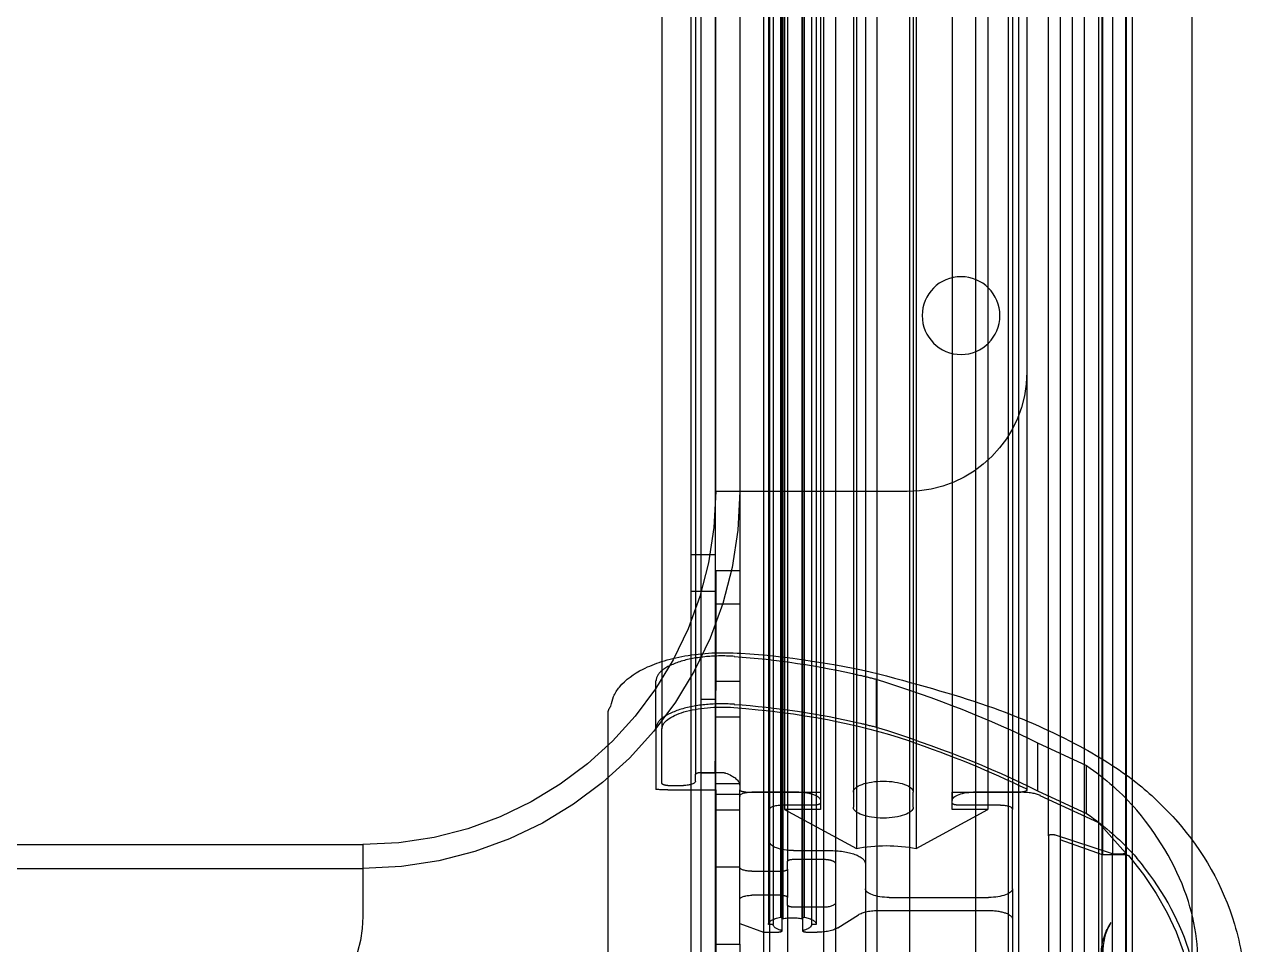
# Model space of a CAD drawing. Extents: x 2698 to 184165, y 3805 to 33846.
# Drawn here: x 162702.71 to 162712.92, y 29712.61 to 29720.3 of the extents above; entities that cross this region are included whole.
import ezdxf

# ---------------------------------------------------------------- set-up
doc = ezdxf.new("R2010")
doc.units = 0
doc.header["$LTSCALE"] = 2
doc.linetypes.add('HIDDEN2', pattern=[4.7625, 3.175, -1.5875])
doc.layers.get('0').update_dxf_attribs({"color": 252, "linetype": 'CONTINUOUS'})
doc.layers.add('_MCA-0-MIM', color=252, linetype='CONTINUOUS', lineweight=18)
for name, color, linetype in [('EMBOUT_90°', 252, 'CONTINUOUS'), ('JONC_ISOGAINE_20', 252, 'CONTINUOUS'), ('JONC_MAIN_COURAN', 252, 'CONTINUOUS'), ('Planogram', 252, 'CONTINUOUS'), ('PROFIL_ALCAN_20°', 252, 'CONTINUOUS'), ('T01264__', 252, 'CONTINUOUS'), ('X5B4008B+2', 252, 'CONTINUOUS'), ('X5C4000B+2', 252, 'CONTINUOUS')]:
    doc.layers.add(name, color=color, linetype=linetype)
doc.styles.get("Standard").update_dxf_attribs({"font": 'arial.ttf'})

# ---------------------------------------------------------------- blocks, each defined once
blk = doc.blocks.new('250 cm kasa')
at = {"layer": 'EMBOUT_90°', "linetype": 'HIDDEN2', "ltscale": 25.4}
for p, q in [((1.984, 13.758), (2.184, 13.758)), ((2.184, 13.758), (2.184, 12.758)), ((2.184, 13.483), (1.984, 13.483)), ((0.843, 12.853), (0.843, 12.453)), ((1.984, 12.833), (2.184, 12.833)), ((2.684, 12.438), (2.684, 12.838)), ((2.184, 8.209), (2.184, 12.758)), ((2.184, 12.538), (1.984, 12.538)), ((2.684, 12.438), (2.684, 11.932)), ((-0.506, 12.321), (-0.915, 12.132)), ((-0.506, 12.321), (-0.506, 11.921)), ((-0.915, 11.732), (-0.915, 12.132)), ((1.984, 11.978), (2.184, 11.978)), ((-0.506, 11.921), (-0.915, 11.732)), ((1.984, 11.892), (1.984, 11.928)), ((2.183, 11.892), (1.984, 11.892)), ((1.984, 11.874), (1.984, 11.892)), ((2.584, 11.928), (2.183, 11.928)), ((2.183, 11.928), (2.183, 8.209)), ((1.984, 11.758), (2.184, 11.758)), ((1.984, 11.011), (1.984, 11.284)), ((1.984, 11.283), (2.184, 11.283)), ((1.984, 10.638), (1.984, 10.811)), ((1.984, 10.638), (1.984, 10.358)), ((2.184, 10.638), (1.984, 10.638))]:
    blk.add_line(p, q, dxfattribs=at)
at = {"layer": 'EMBOUT_90°', "linetype": 'Continuous', "ltscale": 25.4}
blk.add_line((3.084, 8.209), (3.084, 12.572), dxfattribs=at)
for centre, radius, start, end in [((2.491, 5.689), 7.4, 94.011, 103.0224), ((0.025, 10.154), 2.272, 138.1909, 163.3143), ((-1.527, 10.577), 0.473, 358.3157, 30.0901)]:
    blk.add_arc(centre, radius, start, end, dxfattribs=at)
at = {"layer": 'EMBOUT_90°', "linetype": 'HIDDEN2', "ltscale": 25.4}
for centre, radius, start, end in [((2.5, 6.296), 6.763, 93.9874, 103.0243), ((3.185, 3.584), 9.56, 103.3637, 104.1782), ((2.5, 5.896), 6.763, 93.9874, 103.0243), ((3.185, 3.184), 9.56, 103.3637, 104.1782), ((0.325, 10.31), 2.203, 124.2584, 138.9195), ((0.325, 9.91), 2.203, 124.2584, 138.9195), ((-1.501, 10.556), 0.462, 1.0331, 34.9338), ((0.025, 10.154), 2.272, 163.3143, 177.2761)]:
    blk.add_arc(centre, radius, start, end, dxfattribs=at)
for centre, major_axis, start_param, end_param in [((6.408, 10.49), (-8.55, 0), 5.421077, 5.654202), ((6.408, 10.09), (-8.55, 0), 5.421077, 5.654202), ((2.584, 12.11), (0.5, 0), 4.712389, 4.913747)]:
    blk.add_ellipse(centre, major_axis=major_axis, ratio=0.36397, start_param=start_param, end_param=end_param, dxfattribs=at)
at = {"layer": 'EMBOUT_90°', "linetype": 'Continuous', "ltscale": 25.4}
for points, knots in [([(3.061, 12.628), (3.054, 12.658), (3.041, 12.715), (2.964, 12.831), (2.83, 12.927), (2.635, 13.005), (2.441, 13.052), (2.208, 13.078), (2.062, 13.074), (1.974, 13.07)], [0, 0, 0, 0, 0.070734, 0.157741, 0.380945, 0.516171, 0.665019, 0.826365, 1, 1, 1, 1]), ([(0.824, 12.898), (0.457, 12.8), (-0.132, 12.638), (-0.856, 12.314), (-1.367, 11.986), (-1.568, 11.777), (-1.675, 11.662)], [0, 0, 0, 0, 0.291183, 0.555871, 0.792612, 1, 1, 1, 1]), ([(3.084, 12.572), (3.084, 12.575), (3.084, 12.58), (3.082, 12.588), (3.08, 12.594), (3.077, 12.603), (3.071, 12.614), (3.065, 12.624), (3.061, 12.628)], [0, 0, 0, 0, 0.0199217, 0.0371884, 0.0517999, 0.0637562, 0.0973667, 0.1274549, 0.1274549, 0.1274549, 0.1274549])]:
    blk.add_open_spline(points, degree=3, knots=knots, dxfattribs=at)
at = {"layer": 'EMBOUT_90°', "linetype": 'HIDDEN2', "ltscale": 25.4}
for points, knots in [([(2.029, 13.043), (2.096, 13.048), (2.171, 13.049), (2.325, 13.036), (2.405, 13.023), (2.541, 12.982), (2.597, 12.955), (2.669, 12.897), (2.684, 12.866), (2.684, 12.838)], [0, 0, 0, 0, 0.25, 0.25, 0.5, 0.5, 0.75, 0.75, 1, 1, 1, 1]), ([(2.029, 12.643), (2.096, 12.648), (2.171, 12.649), (2.325, 12.636), (2.405, 12.623), (2.541, 12.582), (2.597, 12.555), (2.669, 12.497), (2.684, 12.466), (2.684, 12.438)], [0, 0, 0, 0, 0.25, 0.25, 0.5, 0.5, 0.75, 0.75, 1, 1, 1, 1]), ([(-1.832, 10.278), (-1.864, 10.518), (-1.841, 10.759), (-1.684, 11.257), (-1.538, 11.513), (-1.336, 11.758)], [0.4834936, 0.4834936, 0.4834936, 0.4834936, 0.7291571, 0.7291571, 1, 1, 1, 1]), ([(-1.039, 8.507), (-1.216, 8.674), (-1.366, 8.847), (-1.661, 9.278), (-1.773, 9.54), (-1.868, 10.069), (-1.849, 10.335), (-1.684, 10.857), (-1.538, 11.113), (-1.336, 11.358)], [0, 0, 0, 0, 0.187471, 0.187471, 0.458314, 0.458314, 0.729157, 0.729157, 1, 1, 1, 1])]:
    blk.add_open_spline(points, degree=3, knots=knots, dxfattribs=at)
at = {"layer": 'JONC_ISOGAINE_20', "linetype": 'Continuous', "ltscale": 25.4}
blk.add_line((-1.796, 69.273), (-1.796, 11.46), dxfattribs=at)
at = {"layer": 'JONC_ISOGAINE_20', "linetype": 'HIDDEN2', "ltscale": 25.4}
for p, q in [((-1.296, 69.273), (-1.296, 9.638)), ((-1.048, 69.273), (-1.048, 11.384)), ((-1.044, 69.273), (-1.044, 8.8)), ((-0.796, 69.273), (-0.796, 9.82)), ((-0.696, 69.273), (-0.696, 11.511)), ((-1.796, 11.46), (-1.796, 10.093)), ((-1.048, 11.384), (-0.696, 11.511)), ((-0.696, 11.511), (-0.696, 9.729)), ((-1.247, 11.384), (-1.048, 11.384))]:
    blk.add_line(p, q, dxfattribs=at)
for centre, major_axis, start_param, end_param in [((10.254, 10.093), (12.05, 0), 2.843961, 3.439583), ((-1.247, 11.377), (-0.02, 0), 4.712389, 5.985553)]:
    blk.add_ellipse(centre, major_axis=major_axis, ratio=0.36397, start_param=start_param, end_param=end_param, dxfattribs=at)
at = {"layer": 'JONC_MAIN_COURAN', "linetype": 'HIDDEN2', "ltscale": 25.4}
for p, q in [((-0.091, 56.271), (-0.091, 11.765)), ((0.209, 56.271), (0.209, 11.91)), ((0.509, 56.271), (0.509, 11.437)), ((0.534, 56.271), (0.534, 11.91)), ((1.009, 56.271), (1.009, 11.437)), ((1.034, 56.271), (1.034, 11.91)), ((1.309, 56.271), (1.309, 11.91)), ((1.609, 56.271), (1.609, 11.765)), ((1.984, 56.271), (1.984, 11.965)), ((2.354, 56.271), (2.354, 12.056)), ((2.634, 13.001), (2.634, 12.438)), ((-0.417, 12.489), (-0.417, 11.928)), ((2.634, 11.983), (2.634, 12.438)), ((2.304, 12.074), (2.139, 12.074)), ((2.354, 12.001), (2.354, 12.056)), ((1.984, 11.965), (1.984, 11.928)), ((2.584, 11.965), (2.454, 11.965)), ((0.209, 11.91), (-0.367, 11.91)), ((0.209, 11.765), (0.209, 11.91)), ((0.534, 11.783), (0.534, 11.91)), ((1.034, 11.91), (1.034, 11.783)), ((1.934, 11.91), (1.309, 11.91)), ((1.309, 11.91), (1.309, 11.765)), ((0.509, 11.437), (-0.091, 11.765)), ((-0.091, 11.765), (0.209, 11.765)), ((1.609, 11.765), (1.009, 11.437)), ((1.309, 11.765), (1.609, 11.765))]:
    blk.add_line(p, q, dxfattribs=at)
at = {"layer": 'JONC_MAIN_COURAN', "linetype": 'Continuous', "ltscale": 25.4}
for p, q in [((-0.417, 54.272), (-0.417, 12.489)), ((2.634, 54.272), (2.634, 13.001))]:
    blk.add_line(p, q, dxfattribs=at)
at = {"layer": 'JONC_MAIN_COURAN', "linetype": 'HIDDEN2', "ltscale": 25.4}
for centre, major_axis, start_param, end_param in [((2.633, 11.546), (-3, 0), 4.913317, 5.468845), ((2.134, 12.438), (0.5, 0), 0, 1.771724), ((6.408, 10.09), (-8.5, 0), 5.468845, 5.64264), ((2.384, 11.965), (0.4, 0), 2.34599, 3.141593), ((2.139, 12.056), (-0.05, 0), 4.712389, 5.487582), ((2.304, 12.056), (0.05, 0), 0, 1.570796), ((0.784, 11.91), (-0.25, 0), 3.141593, 6.283185), ((2.454, 12.001), (0.1, 0), 3.141593, 4.712389), ((2.584, 11.983), (-0.05, 0), 1.570796, 3.141593), ((-0.367, 11.928), (0.05, 0), 2.501047, 4.712389), ((1.934, 11.928), (-0.05, 0), 1.570796, 3.141593), ((0.784, 11.783), (0.25, 0), 3.141593, 6.283185), ((0.759, 11.28), (0.5, 0), 1.047198, 2.094395)]:
    blk.add_ellipse(centre, major_axis=major_axis, ratio=0.36397, start_param=start_param, end_param=end_param, dxfattribs=at)
at = {"layer": 'PROFIL_ALCAN_20°', "linetype": 'HIDDEN2', "ltscale": 25.4}
for p, q in [((-1.246, 69.271), (-1.246, 9.635)), ((-1.132, 69.271), (-1.132, 11.393)), ((-0.896, 69.271), (-0.896, 9.717)), ((-0.596, 11.545), (-0.596, 69.271)), ((-0.346, 69.271), (-0.346, 9.839)), ((-0.296, 69.271), (-0.296, 11.765)), ((-0.261, 69.271), (-0.261, 8.525)), ((0.014, 69.271), (0.014, 8.398)), ((0.564, 69.271), (0.564, 8.398)), ((0.839, 69.271), (0.839, 8.525)), ((0.934, 69.271), (0.934, 11.312)), ((1.284, 69.271), (1.284, 8.271)), ((1.344, 69.271), (1.344, 10.802)), ((1.384, 69.271), (1.384, 10.802)), ((1.444, 69.271), (1.444, 10.865)), ((1.457, 10.749), (1.457, 69.271)), ((1.464, 69.271), (1.464, 10.852)), ((1.584, 69.271), (1.584, 11.33)), ((1.624, 69.271), (1.624, 10.852)), ((1.631, 69.271), (1.631, 10.749)), ((1.644, 69.271), (1.644, 10.865)), ((1.704, 69.271), (1.704, 10.802)), ((1.734, 69.271), (1.734, 11.765)), ((1.744, 69.271), (1.744, 10.802)), ((1.784, 69.271), (1.784, 10.738)), ((1.184, 60.13), (1.184, 11.312)), ((-1.016, 12.191), (-1.016, 11.656)), ((-1.242, 12.044), (-1.242, 11.4)), ((-0.526, 11.882), (-1.016, 11.656)), ((-0.369, 11.91), (0.009, 11.91)), ((0.209, 11.91), (0.209, 11.838)), ((1.309, 11.91), (1.309, 11.838)), ((1.509, 11.91), (1.884, 11.91)), ((1.984, 11.892), (1.984, 11.874)), ((1.984, 11.284), (1.984, 11.874)), ((-0.296, 11.102), (-0.296, 11.765)), ((-0.196, 11.801), (0.159, 11.801)), ((0.209, 11.819), (0.209, 11.838)), ((1.309, 11.838), (1.309, 11.819)), ((1.359, 11.801), (1.634, 11.801)), ((1.734, 11.765), (1.734, 11.494)), ((-1.016, 11.656), (-1.241, 11.403)), ((-1.016, 11.656), (-1.016, 8.525)), ((-1.132, 11.393), (-0.646, 11.553)), ((-0.596, 11.545), (-0.596, 9.69)), ((1.734, 11.494), (1.734, 9.803)), ((-1.242, 11.4), (-1.242, 8.781)), ((-1.132, 11.393), (-1.222, 11.393)), ((-1.132, 8.788), (-1.132, 11.393)), ((1.534, 11.421), (1.234, 11.421)), ((1.534, 11.348), (1.284, 11.348)), ((0.934, 11.312), (0.934, 11.102)), ((1.184, 11.312), (1.184, 10.984)), ((1.584, 11.266), (1.584, 11.33)), ((1.584, 11.266), (1.584, 11.029)), ((1.884, 11.248), (1.634, 11.248)), ((1.984, 11.011), (1.984, 11.284)), ((-0.296, 11.102), (-0.296, 10.848)), ((0.734, 11.029), (-0.096, 11.029)), ((0.934, 11.102), (0.934, 8.855)), ((1.584, 10.966), (1.584, 11.029)), ((1.634, 11.048), (1.884, 11.048)), ((1.184, 10.984), (1.184, 8.855)), ((1.284, 10.948), (1.534, 10.948)), ((1.584, 10.966), (1.584, 8.873)), ((1.984, 10.811), (1.984, 11.011)), ((-0.296, 10.848), (-0.296, 10.003)), ((0.819, 10.92), (-0.096, 10.92)), ((1.165, 10.775), (0.992, 10.884)), ((1.464, 10.852), (1.444, 10.865)), ((1.644, 10.865), (1.624, 10.852)), ((1.431, 10.738), (1.338, 10.738)), ((1.344, 10.802), (1.384, 10.802)), ((1.455, 10.746), (1.449, 10.742)), ((1.639, 10.742), (1.634, 10.746)), ((1.784, 10.738), (1.657, 10.738)), ((1.704, 10.802), (1.744, 10.802)), ((1.984, 10.811), (1.784, 10.738)), ((1.784, 10.738), (1.784, 9.967)), ((1.984, 10.638), (1.984, 10.811))]:
    blk.add_line(p, q, dxfattribs=at)
at = {"layer": 'PROFIL_ALCAN_20°', "linetype": 'Continuous', "ltscale": 25.4}
for p, q in [((-1.242, 69.271), (-1.242, 12.044)), ((-1.016, 69.271), (-1.016, 12.191))]:
    blk.add_line(p, q, dxfattribs=at)
at = {"layer": 'PROFIL_ALCAN_20°', "linetype": 'HIDDEN2', "ltscale": 25.4}
for centre, major_axis, start_param, end_param in [((-0.369, 11.838), (-0.2, 0), 4.712389, 5.617216), ((0.009, 11.838), (0.2, 0), 0, 1.570796), ((1.509, 11.838), (0.2, 0), 1.570796, 3.141593), ((1.884, 11.874), (0.1, 0), 0, 1.570796), ((-0.196, 11.765), (-0.1, 0), 4.712389, 6.283185), ((0.159, 11.819), (-0.05, 0), 1.570796, 3.141593), ((1.359, 11.819), (-0.05, 0), 0, 1.570796), ((1.634, 11.765), (-0.1, 0), 3.141593, 4.712389), ((-0.626, 11.545), (0.03, 0), 0, 2.305144), ((1.534, 11.494), (0.2, 0), 4.712389, 6.283185), ((-1.222, 11.4), (0.02, 0), 2.828672, 4.712389), ((1.234, 11.312), (0.3, 0), 1.570796, 3.141593), ((1.284, 11.312), (0.1, 0), 1.570796, 3.141593), ((1.534, 11.33), (0.05, 0), 0, 1.570796), ((1.634, 11.266), (0.05, 0), 3.141593, 4.712389), ((1.884, 11.284), (0.1, 0), 4.712389, 6.283185), ((-0.096, 11.102), (0.2, 0), 3.141593, 4.712389), ((0.734, 11.102), (0.2, 0), 4.712389, 6.283185), ((1.634, 11.029), (-0.05, 0), 4.712389, 6.283185), ((1.884, 11.011), (-0.1, 0), 3.141593, 4.712389), ((1.284, 10.984), (-0.1, 0), 0, 1.570796), ((1.534, 10.966), (-0.05, 0), 1.570796, 3.141593), ((-0.096, 10.848), (0.2, 0), 1.570796, 3.141593), ((0.819, 10.848), (0.2, 0), 0.523599, 1.570796), ((1.544, 10.802), (0.2, 0), 2.094395, 3.141593), ((1.544, 10.802), (0.16, 0), 1.047198, 2.094395), ((1.544, 10.802), (0.2, 0), 0, 1.047198), ((1.338, 10.811), (-0.2, 0), 0.523599, 1.570796), ((1.544, 10.802), (-0.16, 0), 0, 0.935857), ((1.431, 10.746), (-0.02, 0), 1.570796, 2.617994), ((1.437, 10.749), (-0.02, 0), 2.617994, 4.077449), ((1.651, 10.749), (0.02, 0), 2.205736, 3.665191), ((1.544, 10.802), (-0.16, 0), 2.205736, 3.141593), ((1.657, 10.746), (-0.02, 0), 0.523599, 1.570796)]:
    blk.add_ellipse(centre, major_axis=major_axis, ratio=0.36397, start_param=start_param, end_param=end_param, dxfattribs=at)
at = {"layer": 'T01264__', "linetype": 'HIDDEN2', "ltscale": 25.4}
for p, q in [((2.184, 14.421), (2.184, 55.471)), ((-0.416, 54.471), (-0.416, 15.421)), ((0.584, 14.421), (1.884, 14.421)), ((1.884, 14.421), (2.184, 14.421)), ((88.834, 11.471), (5.134, 11.471)), ((5.134, 11.471), (5.134, 11.171)), ((88.834, 11.271), (5.134, 11.271)), ((5.134, 11.171), (5.134, 10.871))]:
    blk.add_line(p, q, dxfattribs=at)
blk.add_circle((0.134, 15.891), 0.325, dxfattribs=at)
for centre, radius in [((0.584, 15.421), 1), ((5.134, 14.421), 3.15), ((5.134, 14.421), 2.95), ((6.134, 10.871), 1)]:
    blk.add_arc(centre, radius, 180, 270, dxfattribs=at)
at = {"layer": 'X5B4008B+2', "linetype": 'HIDDEN2', "ltscale": 25.4}
for p, q in [((2.189, 56.269), (2.189, 12.169)), ((2.309, 56.269), (2.309, 12.169)), ((2.309, 13.895), (2.189, 13.895)), ((2.189, 13.585), (2.309, 13.585)), ((2.309, 12.685), (2.189, 12.685)), ((2.189, 12.069), (2.189, 12.169)), ((2.309, 12.169), (2.309, 12.069)), ((2.189, 12.069), (2.189, 9.002)), ((2.189, 12.069), (2.309, 12.069)), ((2.189, 12.069), (2.189, 12.069)), ((2.309, 12.069), (2.309, 9.002)), ((2.309, 12.069), (2.309, 12.069))]:
    blk.add_line(p, q, dxfattribs=at)
at = {"layer": 'X5C4000B+2', "linetype": 'HIDDEN2', "ltscale": 25.4}
for p, q in [((2.389, 9.441), (2.389, 66.208)), ((2.389, 13.895), (2.309, 13.895)), ((2.309, 13.585), (2.389, 13.585))]:
    blk.add_line(p, q, dxfattribs=at)
at = {"layer": 'Planogram'}
for tag, p, height in [('KILITLI', (5.016, 93.53), 0.1), ('ALAN', (5.016, 92.53), 0.5), ('TIP', (5.016, 91.53), 0.5), ('ALT_TIP', (5.016, 90.53), 0.5), ('TANIM', (5.016, 89.53), 0.5), ('ALT_TANIM', (5.016, 88.53), 0.5), ('KAPAK', (5.016, 87.53), 0.5), ('YAPI', (5.016, 86.53), 0.5), ('KULLANIM_SEKLI', (5.016, 85.53), 0.5), ('KULLANIM', (5.016, 84.53), 0.5), ('DERINLIK', (5.016, 83.53), 0.5), ('UZUNLUK', (5.016, 82.53), 0.5), ('YUKSEKLIK', (5.016, 81.53), 0.5)]:
    blk.add_attdef(tag, p, '', height=height, dxfattribs=at)
blk = doc.blocks.new('ZEMİN KAT')
at = {"linetype": 'Continuous', "xscale": -1}
blk.add_blockref('250 cm kasa', (170137.235, 29701.972), dxfattribs=at)
for tag, p in [('PLN_ID', (172923.071, 31560.205)), ('UNITE_SAYISI', (174194.947, 31176.653)), ('FORMAT', (174194.753, 31176.896)), ('PLANOGRAM_ADI', (174195.276, 31176.24)), ('GRUP', (174195.113, 31176.44)), ('PLN_ID', (173932.962, 31088.798)), ('UNITE_SAYISI', (173764.224, 30846.027)), ('FORMAT', (173764.03, 30846.269)), ('PLANOGRAM_ADI', (173764.554, 30845.614)), ('GRUP', (173764.39, 30845.814)), ('PLN_ID', (173765.431, 30824.232)), ('PLN_ID', (173999.902, 30002.656)), ('FORMAT', (170580.585, 29917.484)), ('UNITE_SAYISI', (170580.779, 29917.241)), ('PLANOGRAM_ADI', (170581.108, 29916.829)), ('GRUP', (170580.944, 29917.028)), ('PLN_ID', (170581.986, 29895.446)), ('UNITE_SAYISI', (169488.966, 29510.348)), ('FORMAT', (169488.772, 29510.59)), ('PLANOGRAM_ADI', (169489.295, 29509.935)), ('GRUP', (169489.132, 29510.135)), ('PLN_ID', (169490.173, 29488.553)), ('UNITE_SAYISI', (173143.606, 29324.158)), ('FORMAT', (173143.412, 29324.401)), ('PLANOGRAM_ADI', (173143.935, 29323.746)), ('GRUP', (173143.772, 29323.945)), ('PLN_ID', (173144.813, 29302.363))]:
    blk.add_attdef(tag, p, '', height=0.162, rotation=35.4182)
at = {"color": 252}
for tag, p in [('UNITE_SAYISI', (173517.821, 30361.641)), ('FORMAT', (173517.626, 30361.883)), ('PLANOGRAM_ADI', (173518.15, 30361.228)), ('GRUP', (173517.986, 30361.428)), ('PLN_ID', (173519.027, 30339.846)), ('UNITE_SAYISI', (174014.903, 29570.973)), ('FORMAT', (174014.709, 29571.216)), ('PLANOGRAM_ADI', (174015.232, 29570.561)), ('GRUP', (174015.068, 29570.76)), ('PLN_ID', (174016.11, 29549.178))]:
    blk.add_attdef(tag, p, '', height=0.162, rotation=35.4182, dxfattribs=at)
at = {"layer": 'Planogram'}
for tag, p, height, rotation in [('YUKSEKLIK', (172905.049, 31699.573), 0.5, 180), ('YUKSEKLIK', (173410.049, 31699.573), 0.5, 180), ('UZUNLUK', (172905.049, 31698.573), 0.5, 180), ('UZUNLUK', (173410.049, 31698.573), 0.5, 180), ('DERINLIK', (172905.049, 31697.573), 0.5, 180), ('DERINLIK', (173410.049, 31697.573), 0.5, 180), ('KULLANIM', (172905.049, 31696.573), 0.5, 180), ('KULLANIM', (173410.049, 31696.573), 0.5, 180), ('KULLANIM_SEKLI', (172905.049, 31695.573), 0.5, 180), ('KULLANIM_SEKLI', (173410.049, 31695.573), 0.5, 180), ('YAPI', (172905.049, 31694.573), 0.5, 180), ('YAPI', (173410.049, 31694.573), 0.5, 180), ('KAPAK', (172905.049, 31693.573), 0.5, 180), ('KAPAK', (173410.049, 31693.573), 0.5, 180), ('ALT_TANIM', (172905.049, 31692.573), 0.5, 180), ('ALT_TANIM', (173410.049, 31692.573), 0.5, 180), ('TANIM', (172905.049, 31691.573), 0.5, 180), ('TANIM', (173410.049, 31691.573), 0.5, 180), ('ALT_TIP', (172905.049, 31690.573), 0.5, 180), ('ALT_TIP', (173410.049, 31690.573), 0.5, 180), ('TIP', (172905.049, 31689.573), 0.5, 180), ('TIP', (173410.049, 31689.573), 0.5, 180), ('ALAN', (172905.049, 31688.573), 0.5, 180), ('ALAN', (173410.049, 31688.573), 0.5, 180), ('KILITLI', (172905.049, 31687.573), 0.1, 180), ('KILITLI', (173410.049, 31687.573), 0.1, 180), ('YUKSEKLIK', (173413.391, 31616), 0.5, 270), ('UZUNLUK', (173414.391, 31616), 0.5, 270), ('DERINLIK', (173415.391, 31616), 0.5, 270), ('KULLANIM', (173416.391, 31616), 0.5, 270), ('KULLANIM_SEKLI', (173417.391, 31616), 0.5, 270), ('YAPI', (173418.391, 31616), 0.5, 270), ('KAPAK', (173419.391, 31616), 0.5, 270), ('ALT_TANIM', (173420.391, 31616), 0.5, 270), ('TANIM', (173421.391, 31616), 0.5, 270), ('ALT_TIP', (173422.391, 31616), 0.5, 270), ('TIP', (173423.391, 31616), 0.5, 270), ('ALAN', (173424.391, 31616), 0.5, 270), ('KILITLI', (173425.391, 31616), 0.1, 270), ('YUKSEKLIK', (173511.98, 31599.425), 0.5, 180), ('YUKSEKLIK', (174141.98, 31599.425), 0.5, 180), ('UZUNLUK', (173511.98, 31598.425), 0.5, 180), ('UZUNLUK', (174141.98, 31598.425), 0.5, 180), ('DERINLIK', (173511.98, 31597.425), 0.5, 180), ('DERINLIK', (174141.98, 31597.425), 0.5, 180), ('KULLANIM', (173511.98, 31596.425), 0.5, 180), ('KULLANIM', (174141.98, 31596.425), 0.5, 180), ('KULLANIM_SEKLI', (173511.98, 31595.425), 0.5, 180), ('KULLANIM_SEKLI', (174141.98, 31595.425), 0.5, 180), ('YAPI', (173511.98, 31594.425), 0.5, 180), ('YAPI', (174141.98, 31594.425), 0.5, 180), ('KAPAK', (173511.98, 31593.425), 0.5, 180), ('KAPAK', (174141.98, 31593.425), 0.5, 180), ('ALT_TANIM', (173511.98, 31592.425), 0.5, 180), ('ALT_TANIM', (174141.98, 31592.425), 0.5, 180), ('TANIM', (173511.98, 31591.425), 0.5, 180), ('TANIM', (174141.98, 31591.425), 0.5, 180), ('ALT_TIP', (173511.98, 31590.425), 0.5, 180), ('ALT_TIP', (174141.98, 31590.425), 0.5, 180), ('TIP', (173511.98, 31589.425), 0.5, 180), ('TIP', (174141.98, 31589.425), 0.5, 180), ('ALAN', (173511.98, 31588.425), 0.5, 180), ('ALAN', (174141.98, 31588.425), 0.5, 180), ('KILITLI', (173511.98, 31587.425), 0.1, 180), ('KILITLI', (174141.98, 31587.425), 0.1, 180), ('YUKSEKLIK', (173413.391, 31517), 0.5, 270), ('UZUNLUK', (173414.391, 31517), 0.5, 270), ('DERINLIK', (173415.391, 31517), 0.5, 270), ('KULLANIM', (173416.391, 31517), 0.5, 270), ('KULLANIM_SEKLI', (173417.391, 31517), 0.5, 270), ('YAPI', (173418.391, 31517), 0.5, 270), ('KAPAK', (173419.391, 31517), 0.5, 270), ('ALT_TANIM', (173420.391, 31517), 0.5, 270), ('TANIM', (173421.391, 31517), 0.5, 270), ('ALT_TIP', (173422.391, 31517), 0.5, 270), ('TIP', (173423.391, 31517), 0.5, 270), ('ALAN', (173424.391, 31517), 0.5, 270), ('KILITLI', (173425.391, 31517), 0.1, 270), ('YUKSEKLIK', (174167.324, 31514.106), 0.5, 270), ('YAPI', (174172.324, 31514.106), 0.5, 270), ('ALT_TANIM', (174174.324, 31514.106), 0.5, 270), ('TANIM', (174175.324, 31514.106), 0.5, 270), ('ALT_TIP', (174176.324, 31514.106), 0.5, 270), ('TIP', (174177.324, 31514.106), 0.5, 270), ('ALAN', (174178.324, 31514.106), 0.5, 270), ('KILITLI', (174179.324, 31514.106), 0.1, 270), ('UZUNLUK', (174168.324, 31514.106), 0.5, 270), ('DERINLIK', (174169.324, 31514.106), 0.5, 270), ('KULLANIM', (174170.324, 31514.106), 0.5, 270), ('KULLANIM_SEKLI', (174171.324, 31514.106), 0.5, 270), ('KAPAK', (174173.324, 31514.106), 0.5, 270), ('KULLANIM_SEKLI', (174251.897, 31259.106), 0.5, 90), ('YUKSEKLIK', (174255.897, 31259.106), 0.5, 90), ('ALT_TANIM', (174248.897, 31259.106), 0.5, 90), ('KULLANIM', (174252.897, 31259.106), 0.5, 90), ('UZUNLUK', (174254.897, 31259.106), 0.5, 90), ('DERINLIK', (174253.897, 31259.106), 0.5, 90), ('ALT_TIP', (174246.897, 31259.106), 0.5, 90), ('KAPAK', (174249.897, 31259.106), 0.5, 90), ('TANIM', (174247.897, 31259.106), 0.5, 90), ('ALAN', (174244.897, 31259.106), 0.5, 90), ('YAPI', (174250.897, 31259.106), 0.5, 90), ('TIP', (174245.897, 31259.106), 0.5, 90), ('KILITLI', (174243.897, 31259.106), 0.1, 90), ('KULLANIM_SEKLI', (173992.31, 30934.241), 0.5, 90), ('YUKSEKLIK', (173996.31, 30934.241), 0.5, 90), ('ALT_TANIM', (173989.31, 30934.241), 0.5, 90), ('KULLANIM', (173993.31, 30934.241), 0.5, 90), ('UZUNLUK', (173995.31, 30934.241), 0.5, 90), ('DERINLIK', (173994.31, 30934.241), 0.5, 90), ('ALT_TIP', (173987.31, 30934.241), 0.5, 90), ('KAPAK', (173990.31, 30934.241), 0.5, 90), ('TANIM', (173988.31, 30934.241), 0.5, 90), ('ALAN', (173985.31, 30934.241), 0.5, 90), ('YAPI', (173991.31, 30934.241), 0.5, 90), ('TIP', (173986.31, 30934.241), 0.5, 90), ('KILITLI', (173984.31, 30934.241), 0.1, 90), ('YUKSEKLIK', (173907.737, 30934.241), 0.5, 270), ('UZUNLUK', (173908.737, 30934.241), 0.5, 270), ('DERINLIK', (173909.737, 30934.241), 0.5, 270), ('KULLANIM', (173910.737, 30934.241), 0.5, 270), ('KULLANIM_SEKLI', (173911.737, 30934.241), 0.5, 270), ('YAPI', (173912.737, 30934.241), 0.5, 270), ('KAPAK', (173913.737, 30934.241), 0.5, 270), ('ALT_TANIM', (173914.737, 30934.241), 0.5, 270), ('TANIM', (173915.737, 30934.241), 0.5, 270), ('ALT_TIP', (173916.737, 30934.241), 0.5, 270), ('TIP', (173917.737, 30934.241), 0.5, 270), ('ALAN', (173918.737, 30934.241), 0.5, 270), ('KILITLI', (173919.737, 30934.241), 0.1, 270), ('ALT_TANIM', (169428.807, 30001.884), 0.5, 270), ('ALT_TIP', (169430.807, 30001.884), 0.5, 270), ('ALAN', (169432.807, 30001.884), 0.5, 270), ('KILITLI', (169433.807, 30001.884), 0.1, 270), ('YUKSEKLIK', (169421.807, 30001.884), 0.5, 270), ('UZUNLUK', (169422.807, 30001.884), 0.5, 270), ('DERINLIK', (169423.807, 30001.884), 0.5, 270), ('KULLANIM', (169424.807, 30001.884), 0.5, 270), ('KULLANIM_SEKLI', (169425.807, 30001.884), 0.5, 270), ('YAPI', (169426.807, 30001.884), 0.5, 270), ('KAPAK', (169427.807, 30001.884), 0.5, 270), ('TANIM', (169429.807, 30001.884), 0.5, 270), ('TIP', (169431.807, 30001.884), 0.5, 270), ('YUKSEKLIK', (169420.379, 29996.884), 0.5, 270), ('YAPI', (169425.379, 29996.884), 0.5, 270), ('ALT_TANIM', (169427.379, 29996.884), 0.5, 270), ('TANIM', (169428.379, 29996.884), 0.5, 270), ('ALT_TIP', (169429.379, 29996.884), 0.5, 270), ('TIP', (169430.379, 29996.884), 0.5, 270), ('ALAN', (169431.379, 29996.884), 0.5, 270), ('KILITLI', (169432.379, 29996.884), 0.1, 270), ('UZUNLUK', (169421.379, 29996.884), 0.5, 270), ('DERINLIK', (169422.379, 29996.884), 0.5, 270), ('KULLANIM', (169423.379, 29996.884), 0.5, 270), ('KULLANIM_SEKLI', (169424.379, 29996.884), 0.5, 270), ('KAPAK', (169426.379, 29996.884), 0.5, 270), ('ALT_TANIM', (169427.379, 29746.884), 0.5, 270), ('ALT_TIP', (169429.379, 29746.884), 0.5, 270), ('ALAN', (169431.379, 29746.884), 0.5, 270), ('YUKSEKLIK', (169420.379, 29746.884), 0.5, 270), ('UZUNLUK', (169421.379, 29746.884), 0.5, 270), ('DERINLIK', (169422.379, 29746.884), 0.5, 270), ('KULLANIM', (169423.379, 29746.884), 0.5, 270), ('KULLANIM_SEKLI', (169424.379, 29746.884), 0.5, 270), ('YAPI', (169425.379, 29746.884), 0.5, 270), ('KAPAK', (169426.379, 29746.884), 0.5, 270), ('TANIM', (169428.379, 29746.884), 0.5, 270), ('TIP', (169430.379, 29746.884), 0.5, 270), ('KILITLI', (169432.379, 29746.884), 0.1, 270), ('YUKSEKLIK', (169421.807, 29496.884), 0.5, 270), ('UZUNLUK', (169422.807, 29496.884), 0.5, 270), ('DERINLIK', (169423.807, 29496.884), 0.5, 270), ('KULLANIM', (169424.807, 29496.884), 0.5, 270), ('KULLANIM_SEKLI', (169425.807, 29496.884), 0.5, 270), ('YAPI', (169426.807, 29496.884), 0.5, 270), ('KAPAK', (169427.807, 29496.884), 0.5, 270), ('ALT_TANIM', (169428.807, 29496.884), 0.5, 270), ('TANIM', (169429.807, 29496.884), 0.5, 270), ('ALT_TIP', (169430.807, 29496.884), 0.5, 270), ('TIP', (169431.807, 29496.884), 0.5, 270), ('ALAN', (169432.807, 29496.884), 0.5, 270), ('KILITLI', (169433.807, 29496.884), 0.1, 270)]:
    blk.add_attdef(tag, p, '', height=height, rotation=rotation, dxfattribs=at)
for tag, p, height in [('KILITLI', (173761.98, 31527.632), 0.1), ('ALAN', (173761.98, 31526.632), 0.5), ('TIP', (173761.98, 31525.632), 0.5), ('ALT_TIP', (173761.98, 31524.632), 0.5), ('TANIM', (173761.98, 31523.632), 0.5), ('ALT_TANIM', (173761.98, 31522.632), 0.5), ('KILITLI', (173511.98, 31522.852), 0.1), ('ALAN', (173511.98, 31521.852), 0.5), ('KAPAK', (173761.98, 31521.632), 0.5), ('TIP', (173511.98, 31520.852), 0.5), ('YAPI', (173761.98, 31520.632), 0.5), ('ALT_TIP', (173511.98, 31519.852), 0.5), ('KULLANIM_SEKLI', (173761.98, 31519.632), 0.5), ('TANIM', (173511.98, 31518.852), 0.5), ('KULLANIM', (173761.98, 31518.632), 0.5), ('ALT_TANIM', (173511.98, 31517.852), 0.5), ('DERINLIK', (173761.98, 31517.632), 0.5), ('KAPAK', (173511.98, 31516.852), 0.5), ('UZUNLUK', (173761.98, 31516.632), 0.5), ('YAPI', (173511.98, 31515.852), 0.5), ('YUKSEKLIK', (173761.98, 31515.632), 0.5), ('KULLANIM_SEKLI', (173511.98, 31514.852), 0.5), ('KULLANIM', (173511.98, 31513.852), 0.5), ('DERINLIK', (173511.98, 31512.852), 0.5), ('UZUNLUK', (173511.98, 31511.852), 0.5), ('YUKSEKLIK', (173511.98, 31510.852), 0.5), ('KILITLI', (173279.274, 29267.907), 0.1), ('ALAN', (173279.274, 29266.907), 0.5), ('TIP', (173279.274, 29265.907), 0.5), ('ALT_TIP', (173279.274, 29264.907), 0.5), ('TANIM', (173279.274, 29263.907), 0.5), ('ALT_TANIM', (173279.274, 29262.907), 0.5), ('KAPAK', (173279.274, 29261.907), 0.5), ('YAPI', (173279.274, 29260.907), 0.5), ('KULLANIM_SEKLI', (173279.274, 29259.907), 0.5), ('KULLANIM', (173279.274, 29258.907), 0.5), ('DERINLIK', (173279.274, 29257.907), 0.5), ('UZUNLUK', (173279.274, 29256.907), 0.5), ('YUKSEKLIK', (173279.274, 29255.907), 0.5)]:
    blk.add_attdef(tag, p, '', height=height, dxfattribs=at)
at = {"layer": 'Planogram', "color": 252}
for tag, p, height in [('KILITLI', (173023.253, 31230.959), 0.1), ('KILITLI', (173383.379, 31230.959), 0.1), ('ALAN', (173023.253, 31229.959), 0.5), ('ALAN', (173383.379, 31229.959), 0.5), ('TIP', (173023.253, 31228.959), 0.5), ('TIP', (173383.379, 31228.959), 0.5), ('ALT_TIP', (173023.253, 31227.959), 0.5), ('ALT_TIP', (173383.379, 31227.959), 0.5), ('TANIM', (173023.253, 31226.959), 0.5), ('TANIM', (173383.379, 31226.959), 0.5), ('ALT_TANIM', (173023.253, 31225.959), 0.5), ('ALT_TANIM', (173383.379, 31225.959), 0.5), ('KAPAK', (173023.253, 31224.959), 0.5), ('KAPAK', (173383.379, 31224.959), 0.5), ('YAPI', (173023.253, 31223.959), 0.5), ('YAPI', (173383.379, 31223.959), 0.5), ('KULLANIM_SEKLI', (173023.253, 31222.959), 0.5), ('KULLANIM_SEKLI', (173383.379, 31222.959), 0.5), ('KULLANIM', (173023.253, 31221.959), 0.5), ('KULLANIM', (173383.379, 31221.959), 0.5), ('DERINLIK', (173023.253, 31220.959), 0.5), ('DERINLIK', (173383.379, 31220.959), 0.5), ('UZUNLUK', (173023.253, 31219.959), 0.5), ('UZUNLUK', (173383.379, 31219.959), 0.5), ('YUKSEKLIK', (173023.253, 31218.959), 0.5), ('YUKSEKLIK', (173383.379, 31218.959), 0.5), ('KILITLI', (173023.253, 30404.959), 0.1), ('ALAN', (173023.253, 30403.959), 0.5), ('TIP', (173023.253, 30402.959), 0.5), ('ALT_TIP', (173023.253, 30401.959), 0.5), ('TANIM', (173023.253, 30400.959), 0.5), ('ALT_TANIM', (173023.253, 30399.959), 0.5), ('KAPAK', (173023.253, 30398.959), 0.5), ('YAPI', (173023.253, 30397.959), 0.5), ('KULLANIM_SEKLI', (173023.253, 30396.959), 0.5), ('KULLANIM', (173023.253, 30395.959), 0.5), ('DERINLIK', (173023.253, 30394.959), 0.5), ('UZUNLUK', (173023.253, 30393.959), 0.5), ('YUKSEKLIK', (173023.253, 30392.959), 0.5), ('KILITLI', (173385.253, 30354.959), 0.1), ('ALAN', (173385.253, 30353.959), 0.5), ('TIP', (173385.253, 30352.959), 0.5), ('ALT_TIP', (173385.253, 30351.959), 0.5), ('TANIM', (173385.253, 30350.959), 0.5), ('ALT_TANIM', (173385.253, 30349.959), 0.5), ('KAPAK', (173385.253, 30348.959), 0.5), ('YAPI', (173385.253, 30347.959), 0.5), ('KULLANIM_SEKLI', (173385.253, 30346.959), 0.5), ('KULLANIM', (173385.253, 30345.959), 0.5), ('DERINLIK', (173385.253, 30344.959), 0.5), ('UZUNLUK', (173385.253, 30343.959), 0.5), ('YUKSEKLIK', (173385.253, 30342.959), 0.5)]:
    blk.add_attdef(tag, p, '', height=height, dxfattribs=at)
for tag, p, height, rotation in [('ALT_TANIM', (173393.68, 31217.532), 0.5, 270), ('ALT_TIP', (173395.68, 31217.532), 0.5, 270), ('ALAN', (173397.68, 31217.532), 0.5, 270), ('YUKSEKLIK', (173386.68, 31217.532), 0.5, 270), ('UZUNLUK', (173387.68, 31217.532), 0.5, 270), ('DERINLIK', (173388.68, 31217.532), 0.5, 270), ('KULLANIM', (173389.68, 31217.532), 0.5, 270), ('KULLANIM_SEKLI', (173390.68, 31217.532), 0.5, 270), ('YAPI', (173391.68, 31217.532), 0.5, 270), ('KAPAK', (173392.68, 31217.532), 0.5, 270), ('TANIM', (173394.68, 31217.532), 0.5, 270), ('TIP', (173396.68, 31217.532), 0.5, 270), ('KILITLI', (173398.68, 31217.532), 0.1, 270), ('KULLANIM_SEKLI', (173103.826, 31032.532), 0.5, 90), ('KULLANIM_SEKLI', (173202.826, 31032.532), 0.5, 90), ('YUKSEKLIK', (173107.826, 31032.532), 0.5, 90), ('YUKSEKLIK', (173206.826, 31032.532), 0.5, 90), ('ALT_TANIM', (173100.826, 31032.532), 0.5, 90), ('ALT_TANIM', (173199.826, 31032.532), 0.5, 90), ('KULLANIM', (173104.826, 31032.532), 0.5, 90), ('KULLANIM', (173203.826, 31032.532), 0.5, 90), ('DERINLIK', (173105.826, 31032.532), 0.5, 90), ('UZUNLUK', (173106.826, 31032.532), 0.5, 90), ('DERINLIK', (173204.826, 31032.532), 0.5, 90), ('UZUNLUK', (173205.826, 31032.532), 0.5, 90), ('ALT_TIP', (173098.826, 31032.532), 0.5, 90), ('ALT_TIP', (173197.826, 31032.532), 0.5, 90), ('KAPAK', (173101.826, 31032.532), 0.5, 90), ('KAPAK', (173200.826, 31032.532), 0.5, 90), ('TANIM', (173099.826, 31032.532), 0.5, 90), ('TANIM', (173198.826, 31032.532), 0.5, 90), ('ALAN', (173096.826, 31032.532), 0.5, 90), ('ALAN', (173195.826, 31032.532), 0.5, 90), ('YAPI', (173102.826, 31032.532), 0.5, 90), ('YAPI', (173201.826, 31032.532), 0.5, 90), ('TIP', (173097.826, 31032.532), 0.5, 90), ('TIP', (173196.826, 31032.532), 0.5, 90), ('KILITLI', (173095.826, 31032.532), 0.1, 90), ('KILITLI', (173194.826, 31032.532), 0.1, 90), ('YUKSEKLIK', (173386.68, 31007.532), 0.5, 270), ('UZUNLUK', (173387.68, 31007.532), 0.5, 270), ('DERINLIK', (173388.68, 31007.532), 0.5, 270), ('KULLANIM', (173389.68, 31007.532), 0.5, 270), ('KULLANIM_SEKLI', (173390.68, 31007.532), 0.5, 270), ('YAPI', (173391.68, 31007.532), 0.5, 270), ('KAPAK', (173392.68, 31007.532), 0.5, 270), ('ALT_TANIM', (173393.68, 31007.532), 0.5, 270), ('TANIM', (173394.68, 31007.532), 0.5, 270), ('ALT_TIP', (173395.68, 31007.532), 0.5, 270), ('TIP', (173396.68, 31007.532), 0.5, 270), ('ALAN', (173397.68, 31007.532), 0.5, 270), ('KILITLI', (173398.68, 31007.532), 0.1, 270), ('KULLANIM_SEKLI', (173564.826, 30868.532), 0.5, 90), ('YUKSEKLIK', (173568.826, 30868.532), 0.5, 90), ('ALT_TANIM', (173561.826, 30868.532), 0.5, 90), ('KULLANIM', (173565.826, 30868.532), 0.5, 90), ('UZUNLUK', (173567.826, 30868.532), 0.5, 90), ('DERINLIK', (173566.826, 30868.532), 0.5, 90), ('ALT_TIP', (173559.826, 30868.532), 0.5, 90), ('KAPAK', (173562.826, 30868.532), 0.5, 90), ('TANIM', (173560.826, 30868.532), 0.5, 90), ('ALAN', (173557.826, 30868.532), 0.5, 90), ('YAPI', (173563.826, 30868.532), 0.5, 90), ('TIP', (173558.826, 30868.532), 0.5, 90), ('KILITLI', (173556.826, 30868.532), 0.1, 90), ('ALT_TANIM', (173492.68, 30868.532), 0.5, 270), ('ALT_TIP', (173494.68, 30868.532), 0.5, 270), ('ALAN', (173496.68, 30868.532), 0.5, 270), ('KILITLI', (173497.68, 30868.532), 0.1, 270), ('YUKSEKLIK', (173485.68, 30868.532), 0.5, 270), ('UZUNLUK', (173486.68, 30868.532), 0.5, 270), ('DERINLIK', (173487.68, 30868.532), 0.5, 270), ('KULLANIM', (173488.68, 30868.532), 0.5, 270), ('KULLANIM_SEKLI', (173489.68, 30868.532), 0.5, 270), ('YAPI', (173490.68, 30868.532), 0.5, 270), ('KAPAK', (173491.68, 30868.532), 0.5, 270), ('TANIM', (173493.68, 30868.532), 0.5, 270), ('TIP', (173495.68, 30868.532), 0.5, 270), ('KULLANIM_SEKLI', (173103.826, 30847.532), 0.5, 90), ('KULLANIM_SEKLI', (173202.826, 30847.532), 0.5, 90), ('YUKSEKLIK', (173107.826, 30847.532), 0.5, 90), ('YUKSEKLIK', (173206.826, 30847.532), 0.5, 90), ('ALT_TANIM', (173100.826, 30847.532), 0.5, 90), ('ALT_TANIM', (173199.826, 30847.532), 0.5, 90), ('KULLANIM', (173104.826, 30847.532), 0.5, 90), ('KULLANIM', (173203.826, 30847.532), 0.5, 90), ('UZUNLUK', (173106.826, 30847.532), 0.5, 90), ('UZUNLUK', (173205.826, 30847.532), 0.5, 90), ('DERINLIK', (173105.826, 30847.532), 0.5, 90), ('DERINLIK', (173204.826, 30847.532), 0.5, 90), ('ALT_TIP', (173098.826, 30847.532), 0.5, 90), ('ALT_TIP', (173197.826, 30847.532), 0.5, 90), ('KAPAK', (173101.826, 30847.532), 0.5, 90), ('KAPAK', (173200.826, 30847.532), 0.5, 90), ('TANIM', (173099.826, 30847.532), 0.5, 90), ('TANIM', (173198.826, 30847.532), 0.5, 90), ('ALAN', (173096.826, 30847.532), 0.5, 90), ('ALAN', (173195.826, 30847.532), 0.5, 90), ('YAPI', (173102.826, 30847.532), 0.5, 90), ('YAPI', (173201.826, 30847.532), 0.5, 90), ('TIP', (173097.826, 30847.532), 0.5, 90), ('TIP', (173196.826, 30847.532), 0.5, 90), ('KILITLI', (173095.826, 30847.532), 0.1, 90), ('KILITLI', (173194.826, 30847.532), 0.1, 90), ('KULLANIM_SEKLI', (173103.826, 30662.532), 0.5, 90), ('KULLANIM_SEKLI', (173202.826, 30662.532), 0.5, 90), ('YUKSEKLIK', (173107.826, 30662.532), 0.5, 90), ('YUKSEKLIK', (173206.826, 30662.532), 0.5, 90), ('ALT_TANIM', (173100.826, 30662.532), 0.5, 90), ('ALT_TANIM', (173199.826, 30662.532), 0.5, 90), ('KULLANIM', (173104.826, 30662.532), 0.5, 90), ('KULLANIM', (173203.826, 30662.532), 0.5, 90), ('UZUNLUK', (173106.826, 30662.532), 0.5, 90), ('UZUNLUK', (173205.826, 30662.532), 0.5, 90), ('DERINLIK', (173105.826, 30662.532), 0.5, 90), ('DERINLIK', (173204.826, 30662.532), 0.5, 90), ('ALT_TIP', (173098.826, 30662.532), 0.5, 90), ('ALT_TIP', (173197.826, 30662.532), 0.5, 90), ('KAPAK', (173101.826, 30662.532), 0.5, 90), ('KAPAK', (173200.826, 30662.532), 0.5, 90), ('TANIM', (173099.826, 30662.532), 0.5, 90), ('TANIM', (173198.826, 30662.532), 0.5, 90), ('ALAN', (173096.826, 30662.532), 0.5, 90), ('ALAN', (173195.826, 30662.532), 0.5, 90), ('YAPI', (173102.826, 30662.532), 0.5, 90), ('YAPI', (173201.826, 30662.532), 0.5, 90), ('TIP', (173097.826, 30662.532), 0.5, 90), ('TIP', (173196.826, 30662.532), 0.5, 90), ('KILITLI', (173095.826, 30662.532), 0.1, 90), ('KILITLI', (173194.826, 30662.532), 0.1, 90), ('YUKSEKLIK', (173485.68, 30658.532), 0.5, 270), ('UZUNLUK', (173486.68, 30658.532), 0.5, 270), ('DERINLIK', (173487.68, 30658.532), 0.5, 270), ('KULLANIM', (173488.68, 30658.532), 0.5, 270), ('KULLANIM_SEKLI', (173489.68, 30658.532), 0.5, 270), ('YAPI', (173490.68, 30658.532), 0.5, 270), ('KAPAK', (173491.68, 30658.532), 0.5, 270), ('ALT_TANIM', (173492.68, 30658.532), 0.5, 270), ('TANIM', (173493.68, 30658.532), 0.5, 270), ('ALT_TIP', (173494.68, 30658.532), 0.5, 270), ('TIP', (173495.68, 30658.532), 0.5, 270), ('ALAN', (173496.68, 30658.532), 0.5, 270), ('KILITLI', (173497.68, 30658.532), 0.1, 270), ('KULLANIM_SEKLI', (173465.826, 30612.532), 0.5, 90), ('YUKSEKLIK', (173469.826, 30612.532), 0.5, 90), ('ALT_TANIM', (173462.826, 30612.532), 0.5, 90), ('KULLANIM', (173466.826, 30612.532), 0.5, 90), ('UZUNLUK', (173468.826, 30612.532), 0.5, 90), ('DERINLIK', (173467.826, 30612.532), 0.5, 90), ('ALT_TIP', (173460.826, 30612.532), 0.5, 90), ('KAPAK', (173463.826, 30612.532), 0.5, 90), ('TANIM', (173461.826, 30612.532), 0.5, 90), ('ALAN', (173458.826, 30612.532), 0.5, 90), ('YAPI', (173464.826, 30612.532), 0.5, 90), ('TIP', (173459.826, 30612.532), 0.5, 90), ('KILITLI', (173457.826, 30612.532), 0.1, 90), ('KULLANIM_SEKLI', (173103.826, 30477.532), 0.5, 90), ('KULLANIM_SEKLI', (173202.826, 30477.532), 0.5, 90), ('YUKSEKLIK', (173107.826, 30477.532), 0.5, 90), ('YUKSEKLIK', (173206.826, 30477.532), 0.5, 90), ('ALT_TANIM', (173100.826, 30477.532), 0.5, 90), ('ALT_TANIM', (173199.826, 30477.532), 0.5, 90), ('KULLANIM', (173104.826, 30477.532), 0.5, 90), ('KULLANIM', (173203.826, 30477.532), 0.5, 90), ('DERINLIK', (173105.826, 30477.532), 0.5, 90), ('UZUNLUK', (173106.826, 30477.532), 0.5, 90), ('DERINLIK', (173204.826, 30477.532), 0.5, 90), ('UZUNLUK', (173205.826, 30477.532), 0.5, 90), ('ALT_TIP', (173098.826, 30477.532), 0.5, 90), ('ALT_TIP', (173197.826, 30477.532), 0.5, 90), ('KAPAK', (173101.826, 30477.532), 0.5, 90), ('KAPAK', (173200.826, 30477.532), 0.5, 90), ('TANIM', (173099.826, 30477.532), 0.5, 90), ('TANIM', (173198.826, 30477.532), 0.5, 90), ('ALAN', (173096.826, 30477.532), 0.5, 90), ('ALAN', (173195.826, 30477.532), 0.5, 90), ('YAPI', (173102.826, 30477.532), 0.5, 90), ('YAPI', (173201.826, 30477.532), 0.5, 90), ('TIP', (173097.826, 30477.532), 0.5, 90), ('TIP', (173196.826, 30477.532), 0.5, 90), ('KILITLI', (173095.826, 30477.532), 0.1, 90), ('KILITLI', (173194.826, 30477.532), 0.1, 90), ('KULLANIM_SEKLI', (173465.826, 30427.532), 0.5, 90), ('ALT_TANIM', (173462.826, 30427.532), 0.5, 90), ('YUKSEKLIK', (173469.826, 30427.532), 0.5, 90), ('KULLANIM', (173466.826, 30427.532), 0.5, 90), ('UZUNLUK', (173468.826, 30427.532), 0.5, 90), ('DERINLIK', (173467.826, 30427.532), 0.5, 90), ('ALT_TIP', (173460.826, 30427.532), 0.5, 90), ('KAPAK', (173463.826, 30427.532), 0.5, 90), ('TANIM', (173461.826, 30427.532), 0.5, 90), ('ALAN', (173458.826, 30427.532), 0.5, 90), ('YAPI', (173464.826, 30427.532), 0.5, 90), ('TIP', (173459.826, 30427.532), 0.5, 90), ('KILITLI', (173457.826, 30427.532), 0.1, 90), ('ALT_TANIM', (173415.09, 29970.54), 0.5, 270), ('ALT_TIP', (173417.09, 29970.54), 0.5, 270), ('ALAN', (173419.09, 29970.54), 0.5, 270), ('ALT_TANIM', (173501.09, 29970.54), 0.5, 270), ('ALT_TIP', (173503.09, 29970.54), 0.5, 270), ('ALAN', (173505.09, 29970.54), 0.5, 270), ('YUKSEKLIK', (173408.09, 29970.54), 0.5, 270), ('UZUNLUK', (173409.09, 29970.54), 0.5, 270), ('DERINLIK', (173410.09, 29970.54), 0.5, 270), ('KULLANIM', (173411.09, 29970.54), 0.5, 270), ('KULLANIM_SEKLI', (173412.09, 29970.54), 0.5, 270), ('YAPI', (173413.09, 29970.54), 0.5, 270), ('KAPAK', (173414.09, 29970.54), 0.5, 270), ('TANIM', (173416.09, 29970.54), 0.5, 270), ('TIP', (173418.09, 29970.54), 0.5, 270), ('KILITLI', (173420.09, 29970.54), 0.1, 270), ('YUKSEKLIK', (173494.09, 29970.54), 0.5, 270), ('UZUNLUK', (173495.09, 29970.54), 0.5, 270), ('DERINLIK', (173496.09, 29970.54), 0.5, 270), ('KULLANIM', (173497.09, 29970.54), 0.5, 270), ('KULLANIM_SEKLI', (173498.09, 29970.54), 0.5, 270), ('YAPI', (173499.09, 29970.54), 0.5, 270), ('KAPAK', (173500.09, 29970.54), 0.5, 270), ('TANIM', (173502.09, 29970.54), 0.5, 270), ('TIP', (173504.09, 29970.54), 0.5, 270), ('KILITLI', (173506.09, 29970.54), 0.1, 270), ('KULLANIM_SEKLI', (174064.449, 29449.655), 0.5, 90), ('YUKSEKLIK', (174068.449, 29449.655), 0.5, 90), ('ALT_TANIM', (174061.449, 29449.655), 0.5, 90), ('KULLANIM', (174065.449, 29449.655), 0.5, 90), ('UZUNLUK', (174067.449, 29449.655), 0.5, 90), ('DERINLIK', (174066.449, 29449.655), 0.5, 90), ('ALT_TIP', (174059.449, 29449.655), 0.5, 90), ('KAPAK', (174062.449, 29449.655), 0.5, 90), ('TANIM', (174060.449, 29449.655), 0.5, 90), ('ALAN', (174057.449, 29449.655), 0.5, 90), ('YAPI', (174063.449, 29449.655), 0.5, 90), ('TIP', (174058.449, 29449.655), 0.5, 90), ('KILITLI', (174056.449, 29449.655), 0.1, 90)]:
    blk.add_attdef(tag, p, '', height=height, rotation=rotation, dxfattribs=at)

msp = doc.modelspace()

# ---------------------------------------------------------------- block references
at = {"layer": '_MCA-0-MIM'}
msp.add_blockref('ZEMİN KAT', (-7426.562, 0), dxfattribs=at)

doc.saveas('drawing.dxf')
